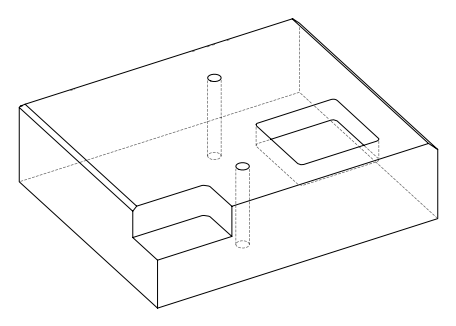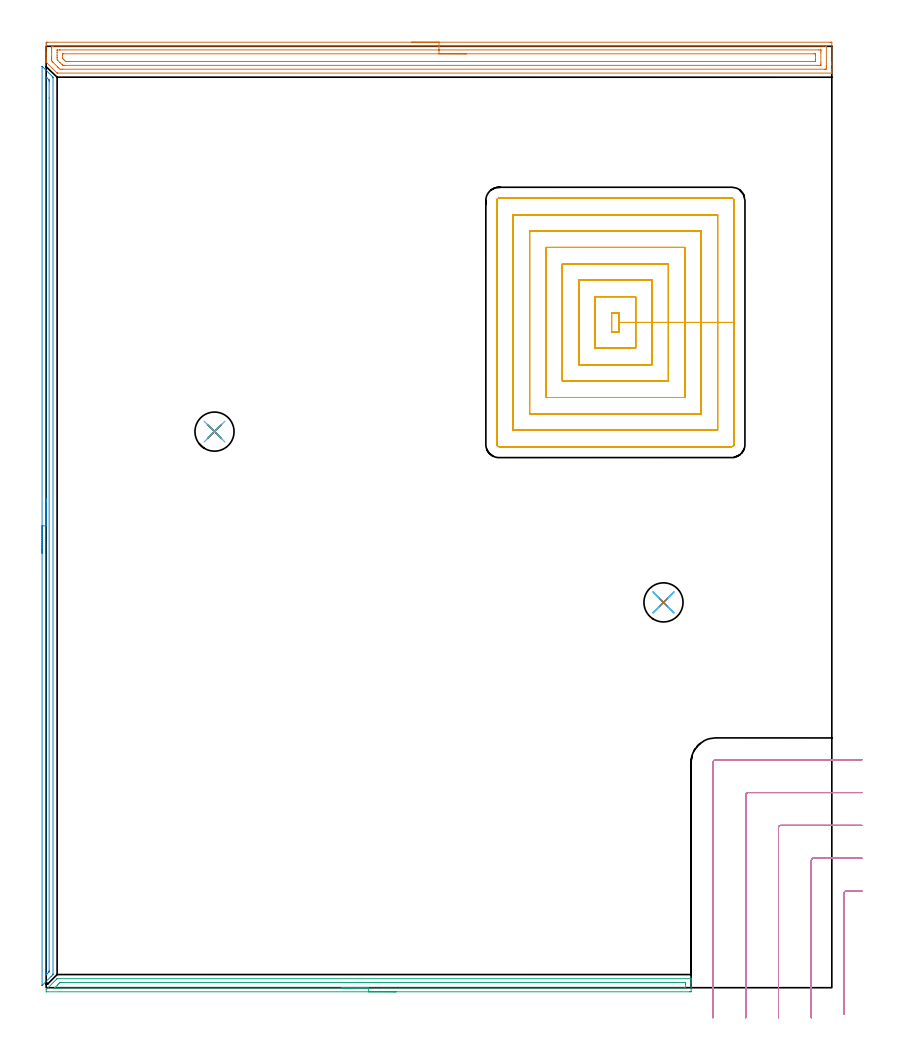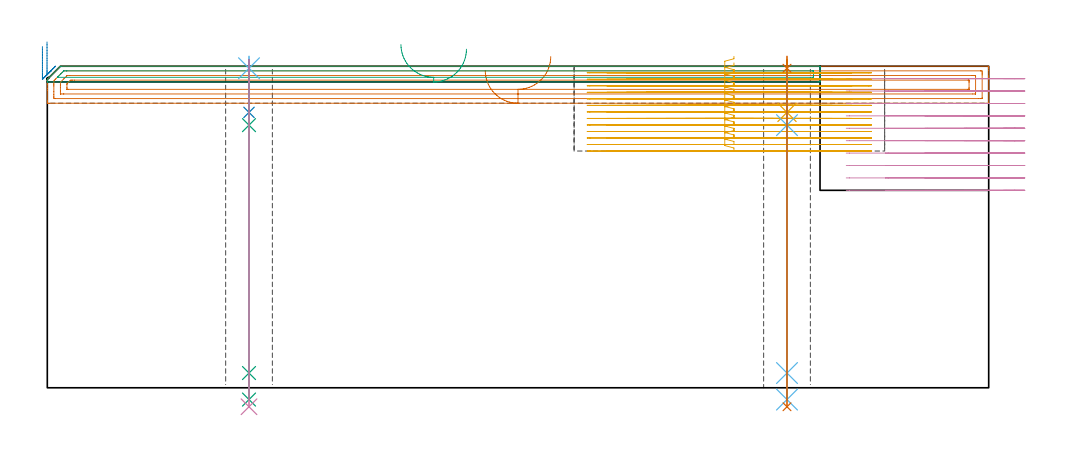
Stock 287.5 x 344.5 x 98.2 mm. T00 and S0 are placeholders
(PLAN: 13 operations, 9 tool changes, 73.3 min)
(1 AREA_MILL | FG_CHAMFER_SURFACE | UGT0205_001 | 9.45 min | 18359 mm3)
(2 AREA_MILL_1 | FG_CHAMFER_SURFACE_1 | UGT0205_001 | 5.48 min | 2671 mm3)
(3 AREA_MILL_2 | FG_CHAMFER_SURFACE_2 | UGT0205_001 | 3.93 min | 2741 mm3)
(4 MILL_CORNER_NOTCH_RECTANGULAR | CORNER_NOTCH_RECTANGULAR | NXT0201_012 | Follow Part, ap 4, ae 75% | 11.32 min | 177726 mm3)
(5 MILL_RECTANGULAR_POCKET | POCKET_RECTANGULAR_STRAIGHT | NXT0201_009 | Follow Part, ap 2, ae 75% | 41.12 min | 242331 mm3)
(6 SPOT_DRILL | STEP1HOLE | NXT0321_9005460120000 | 0.03 min | 37 mm3)
(7 SPOT_DRILL_1 | STEP1HOLE_1 | NXT0321_9005460120000 | 0.03 min | 9 mm3)
(8 DRILL_BLIND_HOLE_INTO_CENTER | STEP1HOLE | UGT0301_209 | 0.07 min | 848 mm3)
(9 GUN_DRILL_THROUGH_HOLE | STEP1HOLE | UGT0307_006 | 0.5 min | 5450 mm3)
(10 DRILL_TO_ENLARGE_THROUGH_HOLE | STEP1HOLE | UGT0301_275 | 0.43 min | 9441 mm3)
(11 DRILL_BLIND_HOLE_INTO_CENTER_1 | STEP1HOLE_1 | UGT0301_209 | 0.07 min | 837 mm3)
(12 GUN_DRILL_THROUGH_HOLE_1 | STEP1HOLE_1 | UGT0307_006 | 0.5 min | 5445 mm3)
(13 DRILL_TO_ENLARGE_THROUGH_HOLE_1 | STEP1HOLE_1 | UGT0301_275 | 0.43 min | 9459 mm3)
(TOOL UGT0205_001 | Chamfer Mill 20 x 3 x 45 deg. | D20 FL50 Z2)
(TOOL NXT0201_012 | ENDMILL 16mm [2P460-1600-NA 1630] | D16 FL38 Z6)
(TOOL NXT0201_009 | ENDMILL 8mm [2P460-0800-NA 1630] | D8 FL26 Z6)
(TOOL NXT0321_9005460120000 | NC Spot Drill, 142deg, 12mm, Carbide, Uncoated | D12 PA142 FL30 Z2)
(TOOL UGT0301_209 | Twist Drill 9.4 mm | D9.4 PA118 FL78 Z2)
(TOOL UGT0307_006 | Gun Drill 9 mm | D9 PA130 FL24 Z1)
(TOOL UGT0301_275 | Twist Drill 14.3 mm | D14.3 PA118 FL114 Z2)
(OP 1 AREA_MILL)
G17 G21 G94 G90
T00 M6
G54
G17 G0 G90 X133.75 Y346. S1061 M3
G43 Z108.2 H0
Z96.9
G94 G1 X133.788 Z96.028 F250.
X133.902 Z95.164
X134.091 Z94.312
X134.353 Z93.48
X134.687 Z92.674
X135.09 Z91.9
X135.558 Z91.164
X136.09 Z90.472
X136.679 Z89.829
X137.322 Z89.24
X138.014 Z88.708
X138.75 Z88.24
X139.524 Z87.837
X140.33 Z87.503
X141.162 Z87.241
X142.014 Z87.052
X142.878 Z86.938
X143.75 Z86.9
X286.902
X287.404 Y345.995 Z86.903
X287.49 Y345.992 Z86.906
X287.5 Y345.901 Z86.996
Y338.596 Z94.299
Y338.018 Z94.879
Y337.719 Z95.178
Y335.965 Z96.929
Y335.368 Z97.531
Y334.964 Z97.935
X287.497 Y334.83 Z98.062
X287.49 Y334.702 Z98.189
X287.348 Y334.7 Z98.2
X4.166
X4.005 Y334.704 Z98.189
X3.873 Y334.826 Z98.073
X0.103 Y338.596 Z94.302
X0.003 Y338.696 Z94.2
X0.001 Y338.704 Z94.192
X0. Y339.194 Z93.705
Y339.752 Z93.147
Y340.35 Z92.545
Y341.526 Z91.371
Y342.104 Z90.79
Y345.323 Z87.574
X0.004 Y345.612 Z87.285
X0.01 Y345.992 Z86.905
X0.207 Y345.996 Z86.902
X0.598 Y346. Z86.9
X143.75
Y344.586 Z88.314
X284.378
X285.118 Y344.585 Z88.315
X285.272 Y344.583 Z88.317
X285.46 Y344.579 Z88.321
X285.491 Y344.571 Z88.329
X285.495 Y344.547 Z88.353
X285.497 Y344.521 Z88.379
X285.5 Y344.36 Z88.54
Y337.344 Z95.556
X285.498 Y336.842 Z96.058
X285.493 Y336.473 Z96.427
X285.479 Y336.121 Z96.779
X285.118 Y336.116 Z96.784
X284.966 Y336.115 Z96.785
X5.949
X5.797
X5.057 Y336.121 Z96.779
X4.312 Y336.842 Z96.058
X4.166 Y336.985 Z95.915
X2.554 Y338.596 Z94.304
X2.382 Y338.77 Z94.13
X2.036 Y339.126 Z93.774
X2.01 Y339.473 Z93.427
X2.003 Y339.846 Z93.054
X2.001 Y340.35 Z92.55
X2. Y340.725 Z92.175
Y342.479 Z90.421
Y343.356 Z89.544
X2.002 Y343.858 Z89.042
X2.006 Y344.227 Z88.673
X2.021 Y344.579 Z88.321
X2.382 Y344.584 Z88.316
X2.534 Y344.585 Z88.315
X143.75 Y344.586 Z88.314
Y343.172 Z89.728
X282.636
X283.334 Y343.17 Z89.73
X283.431 Y343.168 Z89.732
X283.477 Y343.165 Z89.735
X283.49 Y343.162 Z89.738
X283.495 Y343.139 Z89.761
X283.499 Y342.981 Z89.919
X283.5 Y342.818 Z90.082
Y342.104 Z90.796
Y338.433 Z94.467
X283.498 Y337.719 Z95.181
X283.495 Y337.561 Z95.339
X283.49 Y337.538 Z95.362
X283.477 Y337.535 Z95.365
X283.431 Y337.532 Z95.368
X283.334 Y337.53 Z95.37
X282.636 Y337.528 Z95.372
X282.442
X6.841 Y337.529 Z95.371
X6.139 Y337.533 Z95.367
X6.098 Y337.535 Z95.365
X6.07 Y337.545 Z95.355
X6.023 Y337.585 Z95.315
X5.949 Y337.652 Z95.248
X5.881 Y337.719 Z95.181
X5.057 Y338.542 Z94.358
X4.166 Y339.436 Z93.464
X4.133 Y339.473 Z93.427
X4.01 Y339.626 Z93.274
X4.002 Y340.35 Z92.55
X4. Y340.512 Z92.388
Y341.227 Z91.673
Y342.267 Z90.633
X4.002 Y342.981 Z89.919
X4.005 Y343.139 Z89.761
X4.01 Y343.162 Z89.738
X4.023 Y343.165 Z89.735
X4.069 Y343.168 Z89.732
X4.166 Y343.17 Z89.73
X4.864 Y343.172 Z89.728
X5.057
X143.75
Y341.757 Z91.143
X281.011
X281.376 Y341.756 Z91.144
X281.448 Y341.754 Z91.146
X281.479 Y341.751 Z91.149
X281.49 Y341.748 Z91.152
X281.493 Y341.73 Z91.17
X281.496 Y341.64 Z91.26
X281.5 Y341.277 Z91.623
Y339.523 Z93.377
Y339.473 Z93.427
X281.497 Y339.06 Z93.84
X281.492 Y338.957 Z93.943
X281.49 Y338.95 Z93.95
X281.479 Y338.947 Z93.953
X281.443 Y338.944 Z93.956
X281.378 Y338.943 Z93.957
X281.198
X8.273
X7.733 Y338.944 Z93.956
X7.377 Y338.946 Z93.954
X7.116 Y338.95 Z93.95
X6.841 Y339.212 Z93.688
X6.577 Y339.473 Z93.427
X6.32 Y339.731 Z93.169
X6.156 Y339.899 Z93.001
X6.03 Y340.03 Z92.87
X6.01 Y340.094 Z92.806
X6.001 Y340.299 Z92.601
X6. Y341.227 Z91.673
X6.003 Y341.641 Z91.259
X6.007 Y341.743 Z91.157
X6.01 Y341.75 Z91.15
X6.021 Y341.753 Z91.147
X6.057 Y341.756 Z91.144
X6.122 Y341.757 Z91.143
X6.302
X143.75
X144.622 Z91.181
X145.486 Z91.295
X146.338 Z91.483
X147.17 Z91.746
X147.976 Z92.08
X148.75 Z92.482
X149.486 Z92.951
X150.178 Z93.482
X150.821 Z94.072
X151.41 Z94.715
X151.942 Z95.407
X152.41 Z96.143
X152.813 Z96.916
X153.147 Z97.722
X153.409 Z98.554
X153.598 Z99.406
X153.712 Z100.271
X153.75 Z101.143
G0 Z108.2
M5
M2
(OP 2 AREA_MILL_1)
G17 G21 G94 G90
T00 M6
G54
G17 G0 G90 X-1.5 Y159. S1061 M3
G43 Z108.2 H0
Z104.2
G94 G1 Y159.038 Z103.328 F250.
Y159.152 Z102.464
Y159.341 Z101.612
Y159.603 Z100.78
Y159.937 Z99.974
Y160.34 Z99.2
Y160.808 Z98.464
Y161.34 Z97.772
Y161.929 Z97.129
Y162.572 Z96.54
Y163.264 Z96.008
Y164. Z95.54
Y164.774 Z95.137
Y165.58 Z94.803
Y166.412 Z94.541
Y167.263 Z94.352
Y168.128 Z94.238
Y169. Z94.2
X-1.499 Y337.084 Z94.199
X-1.496 Y337.157 Z94.203
X-1.492 Y337.182 Z94.204
X-1.414 Y337.115 Z94.284
X2.252 Y333.448 Z97.951
X2.426 Y333.272 Z98.123
X2.497 Y333.195 Z98.189
X2.5 Y333.001 Z98.2
Y4.998
X2.496 Y4.805 Z98.189
X2.425 Y4.724 Z98.122
X1.808 Y4.108 Z97.508
X-1.414 Y0.885 Z94.284
X-1.492 Y0.818 Z94.204
X-1.496 Y0.843 Z94.203
X-1.499 Y0.915 Z94.199
X-1.5 Y169. Z94.2
X-0.086 Z95.614
Y332.108
X-0.085 Y332.71 Z95.615
X-0.082 Y333.001 Z95.618
X-0.079 Y333.315 Z95.621
X0.246 Y333.001 Z95.946
X0.5 Y332.749 Z96.2
X0.816 Y332.432 Z96.516
X0.976 Y332.267 Z96.676
X1.055 Y332.183 Z96.755
X1.079 Y332.144 Z96.779
X1.08 Y332.108 Z96.78
X1.085 Y331.506 Z96.785
X1.086 Y325.551 Z96.786
X1.085 Y6.183 Z96.785
X1.084 Y5.892 Z96.784
X1.082 Y5.856 Z96.782
X1.079 Y5.841 Z96.779
X1.066 Y5.824 Z96.766
X1.01 Y5.763 Z96.71
X0.924 Y5.674 Z96.624
X0.817 Y5.566 Z96.517
X0.376 Y5.126 Z96.076
X0.249 Y4.998 Z95.949
X-0.031 Y4.727 Z95.669
X-0.07 Y4.692 Z95.63
X-0.079 Y4.688 Z95.621
X-0.081 Y4.703 Z95.619
X-0.084 Y4.998 Z95.616
X-0.086 Y5.331 Z95.614
Y5.602
Y169.
Y169.872 Z95.652
Y170.736 Z95.766
Y171.588 Z95.955
Y172.42 Z96.217
Y173.226 Z96.551
Y174. Z96.954
Y174.736 Z97.423
Y175.428 Z97.954
Y176.071 Z98.543
Y176.66 Z99.186
Y177.191 Z99.878
Y177.66 Z100.614
Y178.063 Z101.388
Y178.397 Z102.194
Y178.659 Z103.026
Y178.848 Z103.878
Y178.962 Z104.743
Y179. Z105.614
G0 Z108.2
M5
M2
(OP 3 AREA_MILL_2)
G17 G21 G94 G90
T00 M6
G54
G17 G0 G90 X128. Y-1.5 S1061 M3
G43 Z108.2 H0
Z103.4
G94 G1 X127.962 Z102.528 F250.
X127.848 Z101.663
X127.659 Z100.812
X127.397 Z99.98
X127.063 Z99.174
X126.66 Z98.4
X126.192 Z97.664
X125.66 Z96.972
X125.071 Z96.329
X124.428 Z95.74
X123.736 Z95.208
X123. Z94.74
X122.226 Z94.337
X121.42 Z94.003
X120.588 Z93.741
X119.737 Z93.552
X118.872 Z93.438
X118. Z93.4
X0.163
X0.116 Y-1.498 Z93.402
X0. Y-1.493 Z93.407
X0.001 Y-0.705 Z94.192
X0.014 Y-0.685 Z94.213
X3.893 Y3.192 Z98.09
X4.005 Y3.297 Z98.189
X4.18 Y3.3 Z98.2
X235.837
X235.992 Y3.297 Z98.188
X235.993 Y3.292 Z98.183
X235.996 Y3.24 Z98.132
X236. Y2.853 Z97.752
Y2.443 Z97.343
Y1.793 Z96.688
Y0.575 Z95.472
Y0.007 Z94.901
X235.999 Y-1.494 Z93.402
X235.997 Y-1.495 Z93.401
X235.391 Y-1.5 Z93.4
X118.
Y-0.086 Z94.814
X3.194
X3.133 Y-0.085 Z94.815
X3.084 Y-0.082 Z94.818
X3.079 Y-0.081 Z94.819
X3.078 Y-0.078 Z94.822
X3.094 Y-0.06 Z94.84
X3.157 Y0.007 Z94.907
X3.222 Y0.072 Z94.972
X4.115 Y0.965 Z95.865
X4.561 Y1.411 Z96.311
X4.946 Y1.793 Z96.693
X5.012 Y1.854 Z96.754
X5.035 Y1.873 Z96.773
X5.073 Y1.879 Z96.779
X5.873 Y1.885 Z96.785
X5.965
X233.606
X233.698 Y1.884 Z96.784
X233.883 Y1.88 Z96.78
X233.991 Y1.877 Z96.777
X233.994 Y1.849 Z96.749
X233.996 Y1.793 Z96.693
X234. Y1.399 Z96.299
X233.999 Y0.007 Z94.907
X233.998 Y-0.042 Z94.858
X233.994 Y-0.066 Z94.834
X233.992 Y-0.074 Z94.826
X233.974 Y-0.079 Z94.821
X233.791 Y-0.084 Z94.816
X233.698 Y-0.085 Z94.815
X118. Y-0.086 Z94.814
X117.128 Z94.852
X116.264 Z94.966
X115.412 Z95.155
X114.58 Z95.417
X113.774 Z95.751
X113. Z96.154
X112.264 Z96.623
X111.572 Z97.154
X110.929 Z97.743
X110.34 Z98.386
X109.809 Z99.078
X109.34 Z99.814
X108.937 Z100.588
X108.603 Z101.394
X108.341 Z102.226
X108.152 Z103.078
X108.038 Z103.943
X108. Z104.814
G0 Z108.2
M5
M2
(OP 4 MILL_CORNER_NOTCH_RECTANGULAR)
G17 G21 G94 G90
T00 M6
G54
G17 G0 G90 X298.5 Y35.4 S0 M3
G43 Z108.2 H1
Z94.41
G94 G1 X295.5 F250.
X292.795 F500.
G3 X292. Y34.605 R0.8
G1 Y-6.614
Y-9.614 F250.
G0 Z108.2
X298.5 Y47.4
Z94.41
G1 X295.5
X280.796 F500.
G3 X280. Y46.605 R0.8
G1 Y-8.
Y-11. F250.
G0 Z108.2
X298.5 Y59.4
Z94.41
G1 X295.5
X268.796 F500.
G3 X268. Y58.604 R0.8
G1 Y-8.
Y-11. F250.
G0 Z108.2
X298.5 Y71.4
Z94.41
G1 X295.5
X256.796 F500.
G3 X256. Y70.604 R0.8
G1 Y-8.
Y-11. F250.
G0 Z108.2
X298.5 Y83.4
Z94.41
G1 X295.5
X245. F500.
G3 X244. Y82.4 R1.
G1 Y-8.
Y-11. F250.
G0 Z108.2
X298.5 Y35.4
Z90.62
G1 X295.5
X292.795 F500.
G3 X292. Y34.605 R0.8
G1 Y-6.614
Y-9.614 F250.
G0 Z108.2
X298.5 Y47.4
Z90.62
G1 X295.5
X280.795 F500.
G3 X280. Y46.604 R0.8
G1 Y-8.
Y-11. F250.
G0 Z108.2
X298.5 Y59.4
Z90.62
G1 X295.5
X268.796 F500.
G3 X268. Y58.604 R0.8
G1 Y-8.
Y-11. F250.
G0 Z108.2
X298.5 Y71.4
Z90.62
G1 X295.5
X256.796 F500.
G3 X256. Y70.604 R0.8
G1 Y-8.
Y-11. F250.
G0 Z108.2
X298.5 Y83.4
Z90.62
G1 X295.5
X245. F500.
G3 X244. Y82.4 R1.
G1 Y-8.
Y-11. F250.
G0 Z108.2
X298.5 Y35.4
Z86.83
G1 X295.5
X292.795 F500.
G3 X292. Y34.605 R0.8
G1 Y-6.614
Y-9.614 F250.
G0 Z108.2
X298.5 Y47.4
Z86.83
G1 X295.5
X280.796 F500.
G3 X280. Y46.604 R0.8
G1 Y-8.
Y-11. F250.
G0 Z108.2
X298.5 Y59.4
Z86.83
G1 X295.5
X268.796 F500.
G3 X268. Y58.604 R0.8
G1 Y-8.
Y-11. F250.
G0 Z108.2
X298.5 Y71.4
Z86.83
G1 X295.5
X256.796 F500.
G3 X256. Y70.604 R0.8
G1 Y-8.
Y-11. F250.
G0 Z108.2
X298.5 Y83.4
Z86.83
G1 X295.5
X245. F500.
G3 X244. Y82.4 R1.
G1 Y-8.
Y-11. F250.
G0 Z108.2
X298.5 Y35.4
Z83.04
G1 X295.5
X292.795 F500.
G3 X292. Y34.605 R0.8
G1 Y-6.614
Y-9.614 F250.
G0 Z108.2
X298.5 Y47.4
Z83.04
G1 X295.5
X280.796 F500.
G3 X280. Y46.604 R0.8
G1 Y-8.
Y-11. F250.
G0 Z108.2
X298.5 Y59.4
Z83.04
G1 X295.5
X268.796 F500.
G3 X268. Y58.604 R0.8
G1 Y-8.
Y-11. F250.
G0 Z108.2
X298.5 Y71.4
Z83.04
G1 X295.5
X256.796 F500.
G3 X256. Y70.604 R0.8
G1 Y-8.
Y-11. F250.
G0 Z108.2
X298.5 Y83.4
Z83.04
G1 X295.5
X245. F500.
G3 X244. Y82.4 R1.
G1 Y-8.
Y-11. F250.
G0 Z108.2
X298.5 Y35.4
Z79.25
G1 X295.5
X292.795 F500.
G3 X292. Y34.605 R0.8
G1 Y-6.614
Y-9.614 F250.
G0 Z108.2
X298.5 Y47.4
Z79.25
G1 X295.5
X280.796 F500.
G3 X280. Y46.604 R0.8
G1 Y-8.
Y-11. F250.
G0 Z108.2
X298.5 Y59.4
Z79.25
G1 X295.5
X268.796 F500.
G3 X268. Y58.604 R0.8
G1 Y-8.
Y-11. F250.
G0 Z108.2
X298.5 Y71.4
Z79.25
G1 X295.5
X256.796 F500.
G3 X256. Y70.604 R0.8
G1 Y-8.
Y-11. F250.
G0 Z108.2
X298.5 Y83.4
Z79.25
G1 X295.5
X245. F500.
G3 X244. Y82.4 R1.
G1 Y-8.
Y-11. F250.
G0 Z108.2
X298.5 Y35.4
Z75.46
G1 X295.5
X292.795 F500.
G3 X292. Y34.605 R0.8
G1 Y-6.614
Y-9.614 F250.
G0 Z108.2
X298.5 Y47.4
Z75.46
G1 X295.5
X280.796 F500.
G3 X280. Y46.604 R0.8
G1 Y-8.
Y-11. F250.
G0 Z108.2
X298.5 Y59.4
Z75.46
G1 X295.5
X268.796 F500.
G3 X268. Y58.604 R0.8
G1 Y-8.
Y-11. F250.
G0 Z108.2
X298.5 Y71.4
Z75.46
G1 X295.5
X256.796 F500.
G3 X256. Y70.604 R0.8
G1 Y-8.
Y-11. F250.
G0 Z108.2
X298.5 Y83.4
Z75.46
G1 X295.5
X245. F500.
G3 X244. Y82.4 R1.
G1 Y-8.
Y-11. F250.
G0 Z108.2
X298.5 Y35.4
Z71.67
G1 X295.5
X292.795 F500.
G3 X292. Y34.605 R0.8
G1 Y-6.614
Y-9.614 F250.
G0 Z108.2
X298.5 Y47.4
Z71.67
G1 X295.5
X280.796 F500.
G3 X280. Y46.604 R0.8
G1 Y-8.
Y-11. F250.
G0 Z108.2
X298.5 Y59.4
Z71.67
G1 X295.5
X268.796 F500.
G3 X268. Y58.604 R0.8
G1 Y-8.
Y-11. F250.
G0 Z108.2
X298.5 Y71.4
Z71.67
G1 X295.5
X256.796 F500.
G3 X256. Y70.604 R0.8
G1 Y-8.
Y-11. F250.
G0 Z108.2
X298.5 Y83.4
Z71.67
G1 X295.5
X245. F500.
G3 X244. Y82.4 R1.
G1 Y-8.
Y-11. F250.
G0 Z108.2
X298.5 Y35.4
Z67.88
G1 X295.5
X292.795 F500.
G3 X292. Y34.605 R0.8
G1 Y-6.614
Y-9.614 F250.
G0 Z108.2
X298.5 Y47.4
Z67.88
G1 X295.5
X280.796 F500.
G3 X280. Y46.604 R0.8
G1 Y-8.
Y-11. F250.
G0 Z108.2
X298.5 Y59.4
Z67.88
G1 X295.5
X268.796 F500.
G3 X268. Y58.604 R0.8
G1 Y-8.
Y-11. F250.
G0 Z108.2
X298.5 Y71.4
Z67.88
G1 X295.5
X256.796 F500.
G3 X256. Y70.604 R0.8
G1 Y-8.
Y-11. F250.
G0 Z108.2
X298.5 Y83.4
Z67.88
G1 X295.5
X245. F500.
G3 X244. Y82.4 R1.
G1 Y-8.
Y-11. F250.
G0 Z108.2
X298.5 Y35.4
Z64.09
G1 X295.5
X292.795 F500.
G3 X292. Y34.605 R0.8
G1 Y-6.614
Y-9.614 F250.
G0 Z108.2
X298.5 Y47.4
Z64.09
G1 X295.5
X280.796 F500.
G3 X280. Y46.604 R0.8
G1 Y-8.
Y-11. F250.
G0 Z108.2
X298.5 Y59.4
Z64.09
G1 X295.5
X268.796 F500.
G3 X268. Y58.604 R0.8
G1 Y-8.
Y-11. F250.
G0 Z108.2
X298.5 Y71.4
Z64.09
G1 X295.5
X256.796 F500.
G3 X256. Y70.604 R0.8
G1 Y-8.
Y-11. F250.
G0 Z108.2
X298.5 Y83.4
Z64.09
G1 X295.5
X245. F500.
G3 X244. Y82.4 R1.
G1 Y-8.
Y-11. F250.
G0 Z108.2
X298.5 Y35.4
Z60.3
G1 X295.5
X292.795 F500.
G3 X292. Y34.605 R0.8
G1 Y-6.614
Y-9.614 F250.
G0 Z108.2
X298.5 Y47.4
Z60.3
G1 X295.5
X280.796 F500.
G3 X280. Y46.604 R0.8
G1 Y-8.
Y-11. F250.
G0 Z108.2
X298.5 Y59.4
Z60.3
G1 X295.5
X268.796 F500.
G3 X268. Y58.604 R0.8
G1 Y-8.
Y-11. F250.
G0 Z108.2
X298.5 Y71.4
Z60.3
G1 X295.5
X256.796 F500.
G3 X256. Y70.604 R0.8
G1 Y-8.
Y-11. F250.
G0 Z108.2
X298.5 Y83.4
Z60.3
G1 X295.5
X245. F500.
G3 X244. Y82.4 R1.
G1 Y-8.
Y-11. F250.
G0 Z108.2
M5
M2
(OP 5 MILL_RECTANGULAR_POCKET)
G17 G21 G94 G90
T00 M6
G54
G17 G0 G90 X209.7 Y244.218 S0 M3
G43 Z108.2 H1
Z101.2
G94 G1 Y246.9 Z100.481 F250.
X206.9 Z99.731
Y240. Z97.882
X209.7 Z97.132
Y243.45 Z96.208
Y246.9 F500.
X206.9
Y240.
X209.7
Y243.45
X215.7
Y252.9
X200.9
Y234.
X215.7
Y243.45
X221.7
Y258.9
X194.9
Y228.
X221.7
Y243.45
X227.7
Y264.9
X188.9
Y222.
X227.7
Y243.45
X233.7
Y270.9
X182.9
Y216.
X233.7
Y243.45
X239.7
Y276.9
X176.9
Y210.
X239.7
Y243.45
X245.7
Y282.9
X170.9
Y204.
X245.7
Y243.45
X251.7
Y288.1
G3 X250.9 Y288.9 R0.8
G1 X165.7
G3 X164.9 Y288.1 R0.8
G1 Y198.8
G3 X165.7 Y198. R0.8
G1 X250.9
G3 X251.7 Y198.8 R0.8
G1 Y243.45
Y244.45
G0 X209.7 Y244.218 Z99.208
G1 Y246.9 Z98.489 F250.
X206.9 Z97.739
Y240. Z95.89
X209.7 Z95.14
Y243.45 Z94.215
Y246.9 F500.
X206.9
Y240.
X209.7
Y243.45
X215.7
Y252.9
X200.9
Y234.
X215.7
Y243.45
X221.7
Y258.9
X194.9
Y228.
X221.7
Y243.45
X227.7
Y264.9
X188.9
Y222.
X227.7
Y243.45
X233.7
Y270.9
X182.9
Y216.
X233.7
Y243.45
X239.7
Y276.9
X176.9
Y210.
X239.7
Y243.45
X245.7
Y282.9
X170.9
Y204.
X245.7
Y243.45
X251.7
Y288.1
G3 X250.9 Y288.9 R0.8
G1 X165.7
G3 X164.9 Y288.1 R0.8
G1 Y198.8
G3 X165.7 Y198. R0.8
G1 X250.9
G3 X251.7 Y198.8 R0.8
G1 Y243.45
Y244.45
G0 X209.7 Y244.218 Z97.215
G1 Y246.9 Z96.497 F250.
X206.9 Z95.747
Y240. Z93.898
X209.7 Z93.147
Y243.45 Z92.223
Y246.9 F500.
X206.9
Y240.
X209.7
Y243.45
X215.7
Y252.9
X200.9
Y234.
X215.7
Y243.45
X221.7
Y258.9
X194.9
Y228.
X221.7
Y243.45
X227.7
Y264.9
X188.9
Y222.
X227.7
Y243.45
X233.7
Y270.9
X182.9
Y216.
X233.7
Y243.45
X239.7
Y276.9
X176.9
Y210.
X239.7
Y243.45
X245.7
Y282.9
X170.9
Y204.
X245.7
Y243.45
X251.7
Y288.1
G3 X250.9 Y288.9 R0.8
G1 X165.7
G3 X164.9 Y288.1 R0.8
G1 Y198.8
G3 X165.7 Y198. R0.8
G1 X250.9
G3 X251.7 Y198.8 R0.8
G1 Y243.45
Y244.45
G0 X209.7 Y244.218 Z95.223
G1 Y246.9 Z94.504 F250.
X206.9 Z93.754
Y240. Z91.905
X209.7 Z91.155
Y243.45 Z90.231
Y246.9 F500.
X206.9
Y240.
X209.7
Y243.45
X215.7
Y252.9
X200.9
Y234.
X215.7
Y243.45
X221.7
Y258.9
X194.9
Y228.
X221.7
Y243.45
X227.7
Y264.9
X188.9
Y222.
X227.7
Y243.45
X233.7
Y270.9
X182.9
Y216.
X233.7
Y243.45
X239.7
Y276.9
X176.9
Y210.
X239.7
Y243.45
X245.7
Y282.9
X170.9
Y204.
X245.7
Y243.45
X251.7
Y288.1
G3 X250.9 Y288.9 R0.8
G1 X165.7
G3 X164.9 Y288.1 R0.8
G1 Y198.8
G3 X165.7 Y198. R0.8
G1 X250.9
G3 X251.7 Y198.8 R0.8
G1 Y243.45
Y244.45
G0 X209.7 Y244.218 Z93.231
G1 Y246.9 Z92.512 F250.
X206.9 Z91.762
Y240. Z89.913
X209.7 Z89.163
Y243.45 Z88.238
Y246.9 F500.
X206.9
Y240.
X209.7
Y243.45
X215.7
Y252.9
X200.9
Y234.
X215.7
Y243.45
X221.7
Y258.9
X194.9
Y228.
X221.7
Y243.45
X227.7
Y264.9
X188.9
Y222.
X227.7
Y243.45
X233.7
Y270.9
X182.9
Y216.
X233.7
Y243.45
X239.7
Y276.9
X176.9
Y210.
X239.7
Y243.45
X245.7
Y282.9
X170.9
Y204.
X245.7
Y243.45
X251.7
Y288.1
G3 X250.9 Y288.9 R0.8
G1 X165.7
G3 X164.9 Y288.1 R0.8
G1 Y198.8
G3 X165.7 Y198. R0.8
G1 X250.9
G3 X251.7 Y198.8 R0.8
G1 Y243.45
Y244.45
G0 X209.7 Y244.218 Z91.238
G1 Y246.9 Z90.52 F250.
X206.9 Z89.77
Y240. Z87.921
X209.7 Z87.171
Y243.45 Z86.246
Y246.9 F500.
X206.9
Y240.
X209.7
Y243.45
X215.7
Y252.9
X200.9
Y234.
X215.7
Y243.45
X221.7
Y258.9
X194.9
Y228.
X221.7
Y243.45
X227.7
Y264.9
X188.9
Y222.
X227.7
Y243.45
X233.7
Y270.9
X182.9
Y216.
X233.7
Y243.45
X239.7
Y276.9
X176.9
Y210.
X239.7
Y243.45
X245.7
Y282.9
X170.9
Y204.
X245.7
Y243.45
X251.7
Y288.1
G3 X250.9 Y288.9 R0.8
G1 X165.7
G3 X164.9 Y288.1 R0.8
G1 Y198.8
G3 X165.7 Y198. R0.8
G1 X250.9
G3 X251.7 Y198.8 R0.8
G1 Y243.45
Y244.45
G0 X209.7 Y244.218 Z89.246
G1 Y246.9 Z88.528 F250.
X206.9 Z87.777
Y240. Z85.928
X209.7 Z85.178
Y243.45 Z84.254
Y246.9 F500.
X206.9
Y240.
X209.7
Y243.45
X215.7
Y252.9
X200.9
Y234.
X215.7
Y243.45
X221.7
Y258.9
X194.9
Y228.
X221.7
Y243.45
X227.7
Y264.9
X188.9
Y222.
X227.7
Y243.45
X233.7
Y270.9
X182.9
Y216.
X233.7
Y243.45
X239.7
Y276.9
X176.9
Y210.
X239.7
Y243.45
X245.7
Y282.9
X170.9
Y204.
X245.7
Y243.45
X251.7
Y288.1
G3 X250.9 Y288.9 R0.8
G1 X165.7
G3 X164.9 Y288.1 R0.8
G1 Y198.8
G3 X165.7 Y198. R0.8
G1 X250.9
G3 X251.7 Y198.8 R0.8
G1 Y243.45
Y244.45
G0 X209.7 Y244.218 Z87.254
G1 Y246.9 Z86.535 F250.
X206.9 Z85.785
Y240. Z83.936
X209.7 Z83.186
Y243.45 Z82.262
Y246.9 F500.
X206.9
Y240.
X209.7
Y243.45
X215.7
Y252.9
X200.9
Y234.
X215.7
Y243.45
X221.7
Y258.9
X194.9
Y228.
X221.7
Y243.45
X227.7
Y264.9
X188.9
Y222.
X227.7
Y243.45
X233.7
Y270.9
X182.9
Y216.
X233.7
Y243.45
X239.7
Y276.9
X176.9
Y210.
X239.7
Y243.45
X245.7
Y282.9
X170.9
Y204.
X245.7
Y243.45
X251.7
Y288.1
G3 X250.9 Y288.9 R0.8
G1 X165.7
G3 X164.9 Y288.1 R0.8
G1 Y198.8
G3 X165.7 Y198. R0.8
G1 X250.9
G3 X251.7 Y198.8 R0.8
G1 Y243.45
Y244.45
G0 X209.7 Y244.218 Z85.262
G1 Y246.9 Z84.543 F250.
X206.9 Z83.793
Y240. Z81.944
X209.7 Z81.194
Y243.45 Z80.269
Y246.9 F500.
X206.9
Y240.
X209.7
Y243.45
X215.7
Y252.9
X200.9
Y234.
X215.7
Y243.45
X221.7
Y258.9
X194.9
Y228.
X221.7
Y243.45
X227.7
Y264.9
X188.9
Y222.
X227.7
Y243.45
X233.7
Y270.9
X182.9
Y216.
X233.7
Y243.45
X239.7
Y276.9
X176.9
Y210.
X239.7
Y243.45
X245.7
Y282.9
X170.9
Y204.
X245.7
Y243.45
X251.7
Y288.1
G3 X250.9 Y288.9 R0.8
G1 X165.7
G3 X164.9 Y288.1 R0.8
G1 Y198.8
G3 X165.7 Y198. R0.8
G1 X250.9
G3 X251.7 Y198.8 R0.8
G1 Y243.45
Y244.45
G0 X209.7 Y244.218 Z83.269
G1 Y246.9 Z82.551 F250.
X206.9 Z81.8
Y240. Z79.952
X209.7 Z79.201
Y243.45 Z78.277
Y246.9 F500.
X206.9
Y240.
X209.7
Y243.45
X215.7
Y252.9
X200.9
Y234.
X215.7
Y243.45
X221.7
Y258.9
X194.9
Y228.
X221.7
Y243.45
X227.7
Y264.9
X188.9
Y222.
X227.7
Y243.45
X233.7
Y270.9
X182.9
Y216.
X233.7
Y243.45
X239.7
Y276.9
X176.9
Y210.
X239.7
Y243.45
X245.7
Y282.9
X170.9
Y204.
X245.7
Y243.45
X251.7
Y288.1
G3 X250.9 Y288.9 R0.8
G1 X165.7
G3 X164.9 Y288.1 R0.8
G1 Y198.8
G3 X165.7 Y198. R0.8
G1 X250.9
G3 X251.7 Y198.8 R0.8
G1 Y243.45
Y244.45
G0 X209.7 Y244.218 Z81.277
G1 Y246.9 Z80.558 F250.
X206.9 Z79.808
Y240. Z77.959
X209.7 Z77.209
Y243.45 Z76.285
Y246.9 F500.
X206.9
Y240.
X209.7
Y243.45
X215.7
Y252.9
X200.9
Y234.
X215.7
Y243.45
X221.7
Y258.9
X194.9
Y228.
X221.7
Y243.45
X227.7
Y264.9
X188.9
Y222.
X227.7
Y243.45
X233.7
Y270.9
X182.9
Y216.
X233.7
Y243.45
X239.7
Y276.9
X176.9
Y210.
X239.7
Y243.45
X245.7
Y282.9
X170.9
Y204.
X245.7
Y243.45
X251.7
Y288.1
G3 X250.9 Y288.9 R0.8
G1 X165.7
G3 X164.9 Y288.1 R0.8
G1 Y198.8
G3 X165.7 Y198. R0.8
G1 X250.9
G3 X251.7 Y198.8 R0.8
G1 Y243.45
Y244.45
G0 X209.7 Y244.218 Z79.285
G1 Y246.9 Z78.566 F250.
X206.9 Z77.816
Y240. Z75.967
X209.7 Z75.217
Y243.45 Z74.292
Y246.9 F500.
X206.9
Y240.
X209.7
Y243.45
X215.7
Y252.9
X200.9
Y234.
X215.7
Y243.45
X221.7
Y258.9
X194.9
Y228.
X221.7
Y243.45
X227.7
Y264.9
X188.9
Y222.
X227.7
Y243.45
X233.7
Y270.9
X182.9
Y216.
X233.7
Y243.45
X239.7
Y276.9
X176.9
Y210.
X239.7
Y243.45
X245.7
Y282.9
X170.9
Y204.
X245.7
Y243.45
X251.7
Y288.1
G3 X250.9 Y288.9 R0.8
G1 X165.7
G3 X164.9 Y288.1 R0.8
G1 Y198.8
G3 X165.7 Y198. R0.8
G1 X250.9
G3 X251.7 Y198.8 R0.8
G1 Y243.45
Y244.45
G0 X209.7 Y244.218 Z77.292
G1 Y246.9 Z76.574 F250.
X206.9 Z75.824
Y240. Z73.975
X209.7 Z73.224
Y243.45 Z72.3
Y246.9 F500.
X206.9
Y240.
X209.7
Y243.45
X215.7
Y252.9
X200.9
Y234.
X215.7
Y243.45
X221.7
Y258.9
X194.9
Y228.
X221.7
Y243.45
X227.7
Y264.9
X188.9
Y222.
X227.7
Y243.45
X233.7
Y270.9
X182.9
Y216.
X233.7
Y243.45
X239.7
Y276.9
X176.9
Y210.
X239.7
Y243.45
X245.7
Y282.9
X170.9
Y204.
X245.7
Y243.45
X251.7
Y288.1
G3 X250.9 Y288.9 R0.8
G1 X165.7
G3 X164.9 Y288.1 R0.8
G1 Y198.8
G3 X165.7 Y198. R0.8
G1 X250.9
G3 X251.7 Y198.8 R0.8
G1 Y243.45
Y244.45
G0 Z108.2
M5
M2
(OP 6 SPOT_DRILL)
G17 G21 G94 G90
T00 M6
G54
G17 G0 G90 X61.6 Y203.5 S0 M3
G43 Z108.2 H0
G94 G81 G98 Z97.585 F250. R101.2
G80
M5
M2
(OP 7 SPOT_DRILL_1)
G17 G21 G94 G90
T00 M6
G54
G17 G0 G90 X225.9 Y141. S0 M3
G43 Z108.2 H0
G94 G81 G98 Z97.585 F250. R101.2
G80
M5
M2
(OP 8 DRILL_BLIND_HOLE_INTO_CENTER)
G17 G21 G94 G90
T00 M6
G54
G17 G0 G90 X61.6 Y203.5 S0 M3
G43 Z108.2 H0
G94 G81 G98 Z84.1 F250. R100.2
G80
M5
M2
(OP 9 GUN_DRILL_THROUGH_HOLE)
G17 G21 G94 G90
T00 M6
G54
G17 G0 G90 X61.6 Y203.5 M8
G43 Z108.2 H0
Z95.92
S716 M3
G94 G1 Z80.205 F125. M26
G4 X.084
Z4.5 F250.
G4 X.084
Z-3.598 F125.
G4 X.084
M5
M9
G0 Z95.92
Z108.2
M2
(OP 10 DRILL_TO_ENLARGE_THROUGH_HOLE)
G17 G21 G94 G90
T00 M6
G54
G17 G0 G90 X61.6 Y203.5 S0 M3
G43 Z108.2 H0
G94 G73 G98 Z-5.796 F250. Q13. R100.2
G80
M5
M2
(OP 11 DRILL_BLIND_HOLE_INTO_CENTER_1)
G17 G21 G94 G90
T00 M6
G54
G17 G0 G90 X225.9 Y141. S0 M3
G43 Z108.2 H0
G94 G81 G98 Z84.1 F250. R100.2
G80
M5
M2
(OP 12 GUN_DRILL_THROUGH_HOLE_1)
G17 G21 G94 G90
T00 M6
G54
G17 G0 G90 X225.9 Y141. M8
G43 Z108.2 H0
Z95.92
S716 M3
G94 G1 Z80.205 F125. M26
G4 X.084
Z4.5 F250.
G4 X.084
Z-3.598 F125.
G4 X.084
M5
M9
G0 Z95.92
Z108.2
M2
(OP 13 DRILL_TO_ENLARGE_THROUGH_HOLE_1)
G17 G21 G94 G90
T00 M6
G54
G17 G0 G90 X225.9 Y141. S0 M3
G43 Z108.2 H0
G94 G73 G98 Z-5.796 F250. Q13. R100.2
G80
M5
M2
